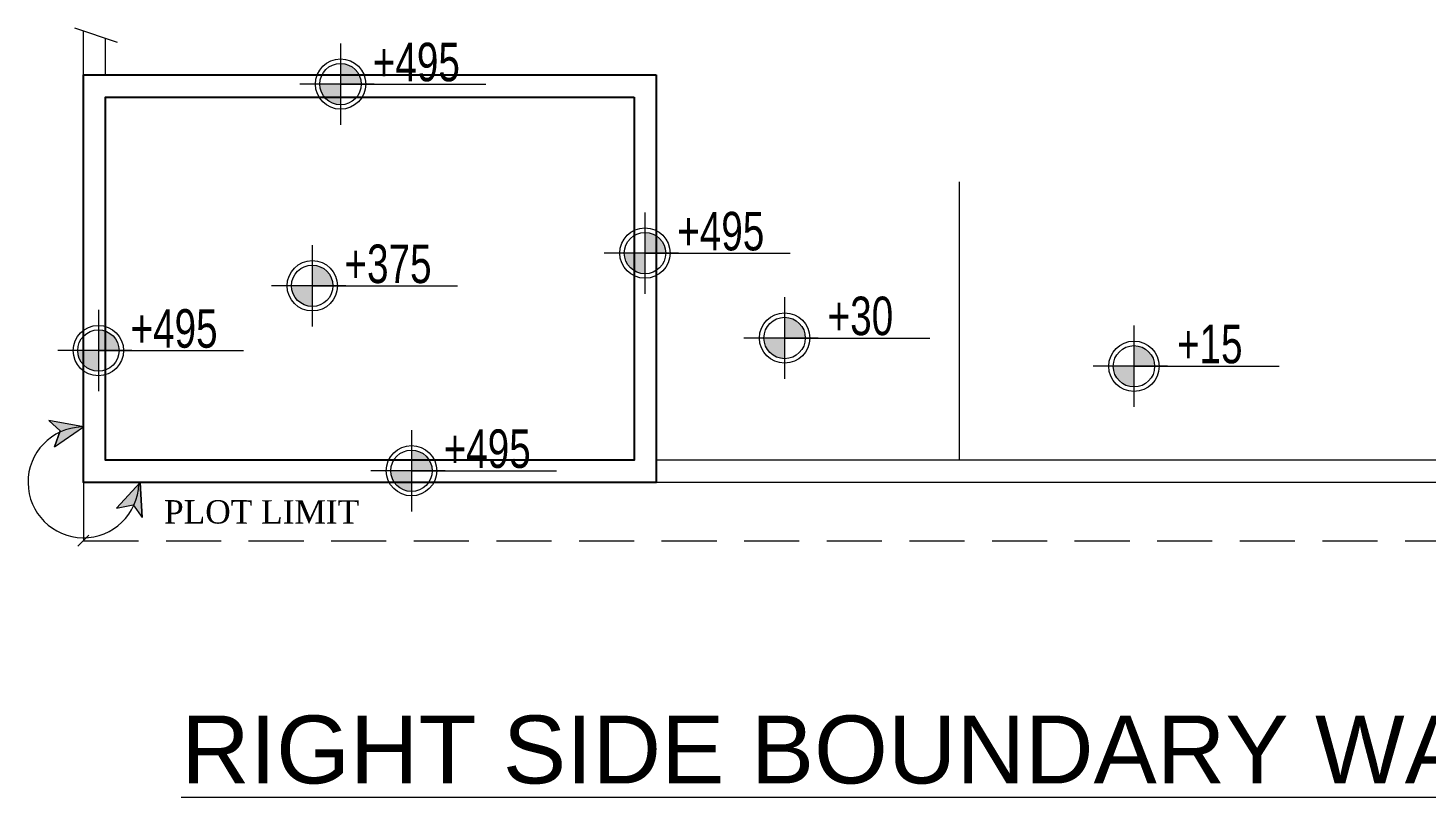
# Model space of a CAD drawing. Header units: inches. Extents: x -114 to 635, y -137 to 57.
# Drawn here: x 214.41 to 227.11, y -77.5 to -70.52 of the extents above; entities that cross this region are included whole.
import ezdxf
from ezdxf.enums import TextEntityAlignment as Align

# ---------------------------------------------------------------- set-up
doc = ezdxf.new("R2010")
doc.units = ezdxf.units.IN
doc.header["$MEASUREMENT"] = 0
doc.header["$PDMODE"] = 98
doc.linetypes.add('DASHED', pattern=[0.75, 0.5, -0.25])
doc.layers.get('0').update_dxf_attribs({"lineweight": 5})
doc.layers.get('Defpoints').update_dxf_attribs({"lineweight": 5})
for name, color, linetype, lineweight in [('A-ARROW', 1, 'Continuous', 5), ('A-ELEVATION TAG', 230, 'Continuous', 5), ('A-PLOT LIMIT', 1, 'Continuous', 0), ('A-RAILING', 31, 'Continuous', 5), ('BOUNDARY WALL', 3, 'Continuous', 18), ('dim', 1, 'Continuous', 9), ('LEVEL SYMBOL', 8, 'Continuous', 5), ('ROOF LINE 2', 244, 'Continuous', 25)]:
    doc.layers.add(name, color=color, linetype=linetype, lineweight=lineweight)
doc.layers.add('TREE', color=7, linetype='Continuous', lineweight=0, true_color=0x908d89)
doc.styles.add('002-F.FLOOR PLAN$0$xref plans$0$ATTRIBUTE', font='BKANT.TTF')
doc.styles.add('Arial', font='arial.ttf')
doc.styles.add('BORDER', font='times.ttf', dxfattribs={"height": 0.2})
doc.dimstyles.new('SITE RASH', dxfattribs={"dimtxt": 0.3, "dimasz": 0.1, "dimexe": 0, "dimexo": 0, "dimgap": 0.05, "dimtad": 0, "dimdec": 0, "dimlfac": 100, "dimzin": 0, "dimdsep": 46, "dimtxsty": 'Arial', "dimblk": 'OBLIQUE', "dimcen": 0.05, "dimclrd": 256, "dimclre": 256, "dimclrt": 256, "dimadec": 0, "dimazin": 0, "dimtfac": 10, "dimtdec": 0, "dimtix": 1, "dimtofl": 0, "dimtmove": 1, "dimatfit": 2, "dimldrblk": 'OBLIQUE', "dimfxl": 0.05, "dimtolj": 1, "dimtzin": 0, "dimlwd": -1, "dimlwe": -1, "dimarcsym": 0})

# ---------------------------------------------------------------- blocks, each defined once
blk = doc.blocks.new('_Oblique')
at = {"color": 0, "lineweight": -2}
blk.add_line((-0.5, -0.5), (0.5, 0.5), dxfattribs=at)
blk = doc.blocks.new('*D789')
at = {"layer": 'Defpoints', "color": 0, "transparency": 16777216}
for p in [(214.915, -74.645), (250.915, -74.645), (214.915, -75.176)]:
    blk.add_point(p, dxfattribs=at)
at = {"layer": 'dim', "transparency": 16777216}
for p, q in [((214.915, -74.645), (214.915, -75.176)), ((250.915, -74.645), (250.915, -75.176))]:
    blk.add_line(p, q, dxfattribs=at)
at = {"layer": 'dim', "linetype": 'DASHED', "transparency": 16777216}
for p, q in [((214.915, -75.176), (232.417, -75.176)), ((250.915, -75.176), (233.412, -75.176))]:
    blk.add_line(p, q, dxfattribs=at)
at = {"layer": 'dim', "transparency": 16777216, "xscale": 0.1, "yscale": 0.1, "zscale": 0.1, "rotation": 180}
blk.add_blockref('_Oblique', (214.915, -75.176), dxfattribs=at)
at = {"layer": 'dim', "transparency": 16777216, "xscale": 0.1, "yscale": 0.1, "zscale": 0.1}
blk.add_blockref('_Oblique', (250.915, -75.176), dxfattribs=at)
at = {"layer": 'dim', "transparency": 16777216, "insert": (232.915, -75.176), "char_height": 0.3, "attachment_point": 5, "style": 'Arial'}
blk.add_mtext('\\A1;3600', dxfattribs=at)
blk = doc.blocks.new('002-F.FLOOR PLAN$0$xref plans$0$LVL-PL')
h = blk.add_hatch(color=256)
h.paths.add_polyline_path([(0, 0.1233), (0, 0), (0.1233, 0, 0.414214)])
h.paths.add_polyline_path([(0, 0), (-0.1233, 0, 0.414214), (0, -0.1233)])
for p, q in [((0, 0.2424), (0, -0.2424)), ((0.2, 0), (-0.2424, 0)), ((0, 0), (0.8648, 0))]:
    blk.add_line(p, q)
for radius in [0.15, 0.1233]:
    blk.add_circle((0, 0), radius)
at = {"style": '002-F.FLOOR PLAN$0$xref plans$0$ATTRIBUTE', "width": 0.75, "flags": 12}
for tag, p in [('LEVEL', (0.517, 0.1508)), ('POSITION', (0.517, -0.1541))]:
    blk.add_attdef(tag, text='', height=0.2, dxfattribs=at).set_placement(p, align=Align.MIDDLE)

msp = doc.modelspace()

# ---------------------------------------------------------------- hatches: boundary and pattern name
at = {"layer": 'A-PLOT LIMIT'}
h = msp.add_hatch(color=256, dxfattribs=at)
h.dxf.hatch_style = 1
h.paths.add_polyline_path([(214.601, -74.082), (214.703, -74.177), (214.652, -74.324), (214.915, -74.142)])
h = msp.add_hatch(color=256, dxfattribs=at)
h.dxf.hatch_style = 1
h.paths.add_polyline_path([(215.215, -74.881), (215.368, -74.85), (215.448, -74.964), (215.431, -74.645)])

# ---------------------------------------------------------------- linework, layer by layer
at = {"layer": 'A-ARROW'}
msp.add_lwpolyline([(215.431, -74.645), (215.448, -74.964)], dxfattribs=at)
at = {"layer": 'A-PLOT LIMIT'}
msp.add_lwpolyline([(214.652, -74.324), (214.703, -74.177), (214.601, -74.082)], dxfattribs=at)
for points in [[(214.601, -74.082), (214.703, -74.177), (214.652, -74.324), (214.915, -74.142)], [(215.215, -74.881), (215.368, -74.85), (215.448, -74.964), (215.431, -74.645)]]:
    msp.add_lwpolyline(points, close=True, dxfattribs=at)
msp.add_arc((214.915, -74.645), 0.503, 91.8025, 358.3301, dxfattribs=at)
at = {"layer": 'A-RAILING'}
msp.add_line((214.834, -70.518), (215.223, -70.648), dxfattribs=at)
at = {"layer": 'BOUNDARY WALL'}
for p, q in [((214.915, -70.945), (214.915, -70.545)), ((215.115, -70.945), (215.115, -70.612))]:
    msp.add_line(p, q, dxfattribs=at)
for points in [[(250.715, -73.587), (250.715, -74.445), (220.115, -74.445)], [(250.915, -73.705), (250.915, -74.645), (220.115, -74.645)]]:
    msp.add_lwpolyline(points, dxfattribs=at)
at = {"layer": 'ROOF LINE 2'}
for points in [[(220.115, -70.945), (220.115, -74.645), (214.915, -74.645), (214.915, -70.945)], [(219.915, -71.145), (219.915, -74.445), (215.115, -74.445), (215.115, -71.145)]]:
    msp.add_lwpolyline(points, close=True, dxfattribs=at)
at = {"layer": 'TREE', "transparency": 33554559}
msp.add_lwpolyline([(222.868, -71.915), (222.868, -74.445)], dxfattribs=at)

# ---------------------------------------------------------------- block references
at = {"layer": 'LEVEL SYMBOL', "linetype": 'Continuous', "lineweight": 0}
ref = msp.add_blockref('002-F.FLOOR PLAN$0$xref plans$0$LVL-PL', (217.25, -71.028), dxfattribs=dict(at, xscale=1.524000000000014, yscale=1.524000000000014, zscale=1.524000000000014))
ref.add_attrib('LEVEL', '+495', dxfattribs={"layer": '0', "lineweight": 5, "height": 0.35, "rotation": 360, "style": '002-F.FLOOR PLAN$0$xref plans$0$ATTRIBUTE', "width": 0.75}).set_placement((217.938, -70.827), align=Align.MIDDLE)
ref = msp.add_blockref('002-F.FLOOR PLAN$0$xref plans$0$LVL-PL', (220.014, -72.563), dxfattribs=dict(at, xscale=1.524000000000014, yscale=1.524000000000014, zscale=1.524000000000014))
ref.add_attrib('LEVEL', '+495', dxfattribs={"layer": '0', "lineweight": 5, "height": 0.35, "rotation": 360, "style": '002-F.FLOOR PLAN$0$xref plans$0$ATTRIBUTE', "width": 0.75}).set_placement((220.702, -72.363), align=Align.MIDDLE)
ref = msp.add_blockref('002-F.FLOOR PLAN$0$xref plans$0$LVL-PL', (216.993, -72.86), dxfattribs=dict(at, xscale=1.524000000000014, yscale=1.524000000000014, zscale=1.524000000000014))
ref.add_attrib('LEVEL', '+375', dxfattribs={"layer": '0', "lineweight": 5, "height": 0.35, "rotation": 360, "style": '002-F.FLOOR PLAN$0$xref plans$0$ATTRIBUTE', "width": 0.75}).set_placement((217.681, -72.66), align=Align.MIDDLE)
ref = msp.add_blockref('002-F.FLOOR PLAN$0$xref plans$0$LVL-PL', (221.282, -73.334), dxfattribs=dict(at, xscale=1.524000000000014, yscale=1.524000000000014, zscale=1.524000000000014))
ref.add_attrib('LEVEL', '+30', dxfattribs={"layer": '0', "lineweight": 5, "height": 0.35, "rotation": 360, "style": '002-F.FLOOR PLAN$0$xref plans$0$ATTRIBUTE', "width": 0.75}).set_placement((221.97, -73.133), align=Align.MIDDLE)
ref = msp.add_blockref('002-F.FLOOR PLAN$0$xref plans$0$LVL-PL', (215.051, -73.448), dxfattribs=dict(at, xscale=1.524000000000014, yscale=1.524000000000014, zscale=1.524000000000014))
ref.add_attrib('LEVEL', '+495', dxfattribs={"layer": '0', "lineweight": 5, "height": 0.35, "rotation": 360, "style": '002-F.FLOOR PLAN$0$xref plans$0$ATTRIBUTE', "width": 0.75}).set_placement((215.738, -73.247), align=Align.MIDDLE)
ref = msp.add_blockref('002-F.FLOOR PLAN$0$xref plans$0$LVL-PL', (224.454, -73.591), dxfattribs=dict(at, xscale=1.524000000000014, yscale=1.524000000000014, zscale=1.524000000000014))
ref.add_attrib('LEVEL', '+15', dxfattribs={"layer": '0', "lineweight": 5, "height": 0.35, "rotation": 360, "style": '002-F.FLOOR PLAN$0$xref plans$0$ATTRIBUTE', "width": 0.75}).set_placement((225.142, -73.391), align=Align.MIDDLE)
ref = msp.add_blockref('002-F.FLOOR PLAN$0$xref plans$0$LVL-PL', (217.894, -74.54), dxfattribs=dict(at, xscale=1.524000000000014, yscale=1.524000000000014, zscale=1.524000000000014))
ref.add_attrib('LEVEL', '+495', dxfattribs={"layer": '0', "lineweight": 5, "height": 0.35, "rotation": 360, "style": '002-F.FLOOR PLAN$0$xref plans$0$ATTRIBUTE', "width": 0.75}).set_placement((218.581, -74.339), align=Align.MIDDLE)

# ---------------------------------------------------------------- texts
at = {"layer": 'A-ELEVATION TAG', "style": 'Arial'}
msp.add_text('%%URIGHT SIDE BOUNDARY WALL - TOP PLAN', height=0.61699, dxfattribs=at).set_placement((215.803, -77.38))
at = {"layer": 'A-PLOT LIMIT', "style": 'BORDER'}
msp.add_text('PLOT LIMIT', height=0.2123, rotation=359.9829, dxfattribs=at).set_placement((215.647, -75.019))

# ---------------------------------------------------------------- dimensions: what is measured, and where the dimension line sits
at = {"layer": 'dim', "color": 6}
dim = msp.add_linear_dim(base=(214.915, -75.176), p1=(250.915, -74.645), p2=(214.915, -74.645), angle=180, dimstyle='SITE RASH', dxfattribs=at)
dim.commit()
dim.dimension.update_dxf_attribs({"geometry": '*D789', "text_midpoint": (232.915, -75.176)})

doc.saveas('drawing.dxf')
